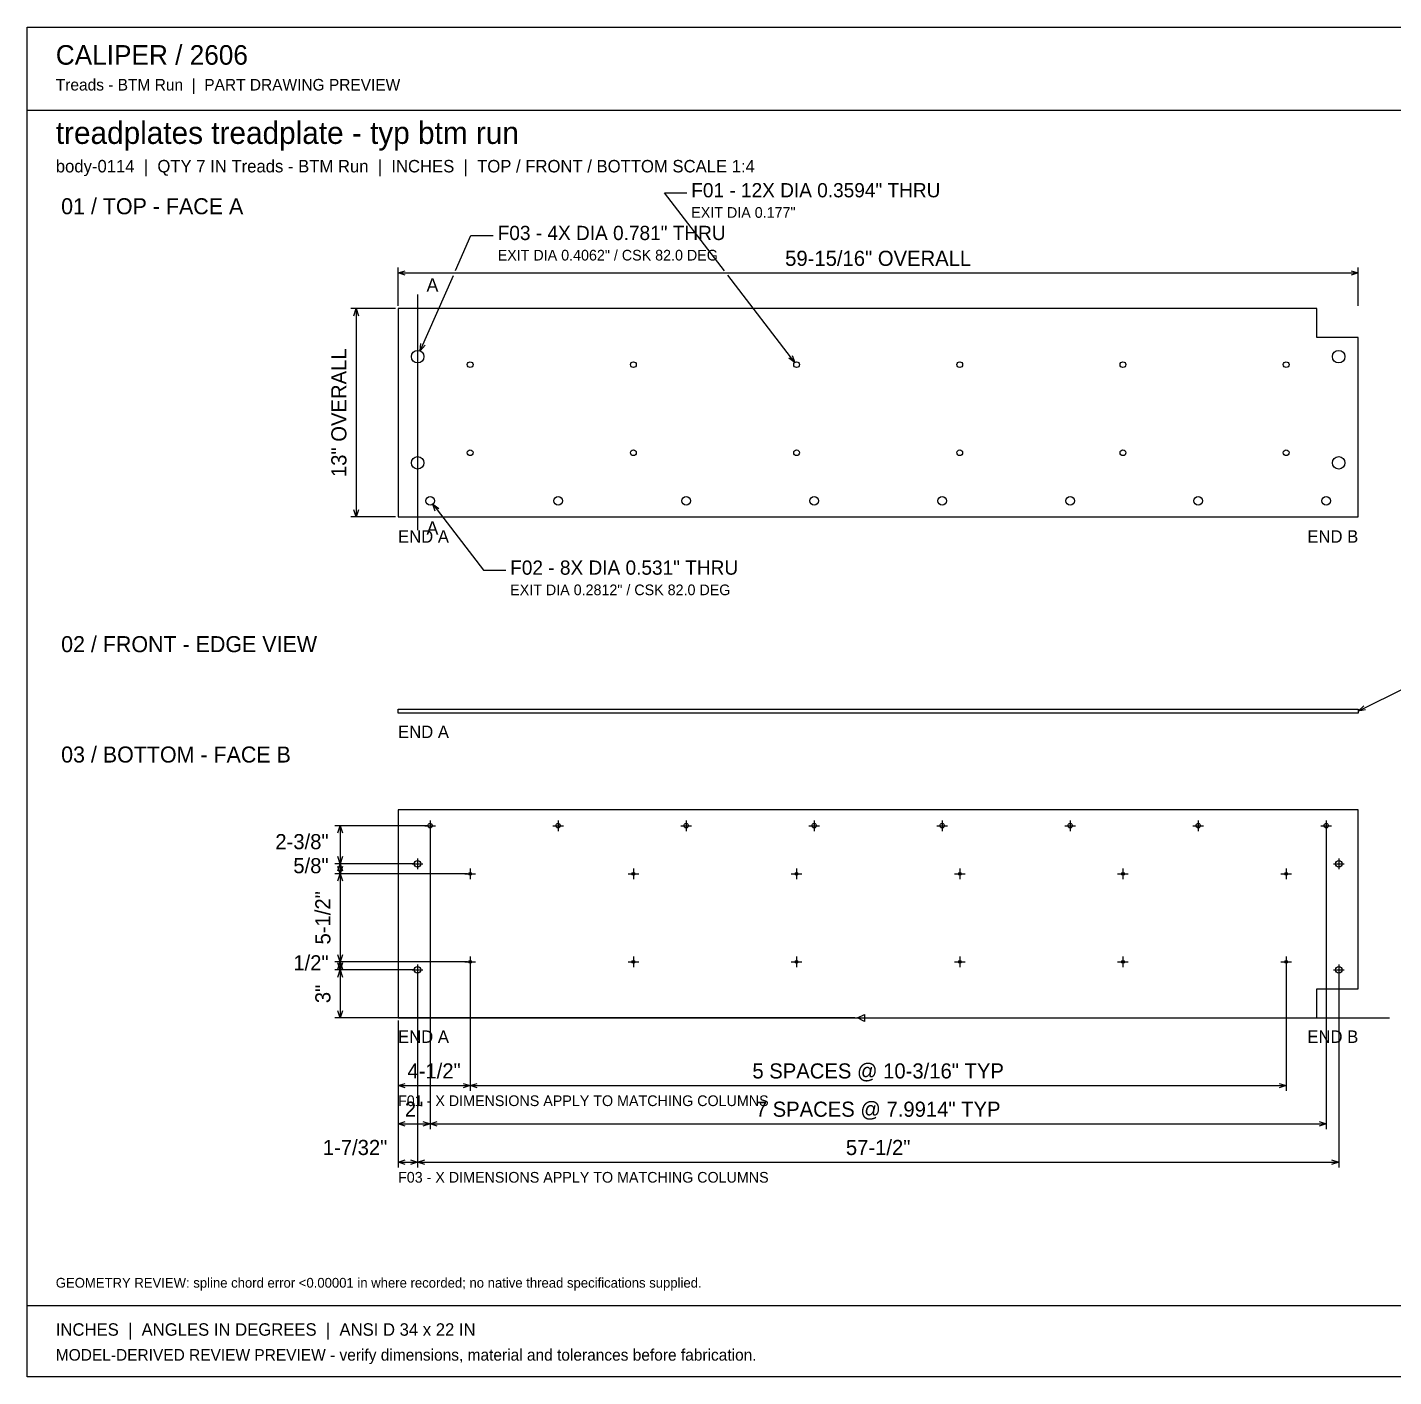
# Model space of a CAD drawing. Header units: inches. Extents: x 2 to 134, y 2 to 86.
# Drawn here: x 1.9 to 87.2, y 1.9 to 86.1 of the extents above; entities that cross this region are included whole.
import ezdxf
from ezdxf.enums import TextEntityAlignment as Align

# ---------------------------------------------------------------- set-up
doc = ezdxf.new("R2010")
doc.units = ezdxf.units.IN
doc.header["$MEASUREMENT"] = 0

msp = doc.modelspace()

# ---------------------------------------------------------------- linework, layer by layer
at = {"layer": 'ANNOTATION'}
for p, q in [((45.407, 70.91), (41.667, 75.778)), ((41.667, 75.778), (43.056, 75.778)), ((28.621, 70.93), (29.583, 73.111)), ((29.583, 73.111), (30.972, 73.111)), ((25.03, 68.722), (25.03, 71.111)), ((25.03, 70.778), (25.474, 70.917)), ((84.526, 70.917), (84.97, 70.778)), ((84.97, 68.722), (84.97, 71.111)), ((25.03, 70.778), (84.97, 70.778)), ((25.474, 70.639), (25.03, 70.778)), ((26.408, 65.913), (28.487, 70.625)), ((49.797, 65.198), (45.61, 70.646)), ((84.97, 70.778), (84.526, 70.639)), ((26.25, 69.444), (26.25, 54.722)), ((24.863, 68.556), (22.086, 68.556)), ((22.28, 68.111), (22.419, 68.556)), ((22.419, 68.556), (22.419, 55.556)), ((22.419, 68.556), (22.558, 68.111)), ((26.408, 65.913), (26.46, 66.376)), ((26.714, 66.263), (26.408, 65.913)), ((49.797, 65.198), (49.416, 65.466)), ((49.636, 65.635), (49.797, 65.198)), ((27.192, 56.345), (30.363, 52.222)), ((27.353, 55.908), (27.192, 56.345)), ((27.192, 56.345), (27.573, 56.078)), ((24.863, 55.556), (22.086, 55.556)), ((22.419, 55.556), (22.28, 56)), ((22.558, 56), (22.419, 55.556)), ((30.363, 52.222), (31.752, 52.222)), ((84.97, 43.431), (88.026, 44.944)), ((84.97, 43.431), (85.307, 43.752)), ((85.43, 43.503), (84.97, 43.431)), ((26.863, 36.278), (21.086, 36.278)), ((21.28, 35.833), (21.419, 36.278)), ((21.419, 36.278), (21.419, 33.903)), ((21.419, 36.278), (21.558, 35.833)), ((26.697, 36.278), (27.363, 36.278)), ((27.03, 36.611), (27.03, 35.944)), ((27.03, 36.111), (27.03, 17.333)), ((27.03, 36.111), (27.03, 17.333)), ((34.688, 36.278), (35.355, 36.278)), ((35.021, 36.611), (35.021, 35.944)), ((42.68, 36.278), (43.346, 36.278)), ((43.013, 36.611), (43.013, 35.944)), ((50.671, 36.278), (51.338, 36.278)), ((51.004, 36.611), (51.004, 35.944)), ((58.662, 36.278), (59.329, 36.278)), ((58.996, 36.611), (58.996, 35.944)), ((66.654, 36.278), (67.32, 36.278)), ((66.987, 36.611), (66.987, 35.944)), ((74.645, 36.278), (75.312, 36.278)), ((74.979, 36.611), (74.979, 35.944)), ((82.637, 36.278), (83.303, 36.278)), ((82.97, 36.611), (82.97, 35.944)), ((82.97, 36.111), (82.97, 17.333)), ((21.419, 33.903), (21.28, 34.347)), ((21.558, 34.347), (21.419, 33.903)), ((26.25, 34.236), (26.25, 33.569)), ((83.75, 34.236), (83.75, 33.569)), ((26.083, 33.903), (21.086, 33.903)), ((26.083, 33.903), (21.086, 33.903)), ((29.363, 33.278), (21.086, 33.278)), ((29.363, 33.278), (21.086, 33.278)), ((21.28, 33.458), (21.419, 33.903)), ((21.419, 33.278), (21.28, 33.722)), ((21.28, 32.833), (21.419, 33.278)), ((21.419, 33.903), (21.419, 33.278)), ((21.419, 33.903), (21.558, 33.458)), ((21.558, 33.722), (21.419, 33.278)), ((21.419, 33.278), (21.419, 27.778)), ((21.419, 33.278), (21.558, 32.833)), ((25.917, 33.903), (26.583, 33.903)), ((29.197, 33.278), (29.863, 33.278)), ((29.53, 33.611), (29.53, 32.944)), ((39.385, 33.278), (40.051, 33.278)), ((39.718, 33.611), (39.718, 32.944)), ((49.573, 33.278), (50.239, 33.278)), ((49.906, 33.611), (49.906, 32.944)), ((59.761, 33.278), (60.427, 33.278)), ((60.094, 33.611), (60.094, 32.944)), ((69.949, 33.278), (70.615, 33.278)), ((70.282, 33.611), (70.282, 32.944)), ((80.137, 33.278), (80.803, 33.278)), ((80.47, 33.611), (80.47, 32.944)), ((83.417, 33.903), (84.083, 33.903)), ((21.419, 27.778), (21.28, 28.222)), ((21.558, 28.222), (21.419, 27.778)), ((29.363, 27.778), (21.086, 27.778)), ((29.363, 27.778), (21.086, 27.778)), ((21.28, 27.333), (21.419, 27.778)), ((21.419, 27.278), (21.28, 27.722)), ((21.419, 27.778), (21.419, 27.278)), ((21.419, 27.778), (21.558, 27.333)), ((21.558, 27.722), (21.419, 27.278)), ((26.25, 27.611), (26.25, 26.944)), ((29.197, 27.778), (29.863, 27.778)), ((29.53, 28.111), (29.53, 27.444)), ((29.53, 27.611), (29.53, 19.722)), ((29.53, 27.611), (29.53, 19.722)), ((39.385, 27.778), (40.051, 27.778)), ((39.718, 28.111), (39.718, 27.444)), ((49.573, 27.778), (50.239, 27.778)), ((49.906, 28.111), (49.906, 27.444)), ((59.761, 27.778), (60.427, 27.778)), ((60.094, 28.111), (60.094, 27.444)), ((69.949, 27.778), (70.615, 27.778)), ((70.282, 28.111), (70.282, 27.444)), ((80.137, 27.778), (80.803, 27.778)), ((80.47, 28.111), (80.47, 27.444)), ((80.47, 27.611), (80.47, 19.722)), ((83.75, 27.611), (83.75, 26.944)), ((26.083, 27.278), (21.086, 27.278)), ((26.083, 27.278), (21.086, 27.278)), ((21.28, 26.833), (21.419, 27.278)), ((21.419, 27.278), (21.419, 24.278)), ((21.419, 27.278), (21.558, 26.833)), ((25.917, 27.278), (26.583, 27.278)), ((26.25, 27.111), (26.25, 14.944)), ((26.25, 27.111), (26.25, 14.944)), ((83.417, 27.278), (84.083, 27.278)), ((83.75, 27.111), (83.75, 14.944)), ((53.536, 24.278), (21.086, 24.278)), ((21.419, 24.278), (21.28, 24.722)), ((21.558, 24.722), (21.419, 24.278)), ((25.03, 24.111), (25.03, 19.722)), ((25.03, 24.111), (25.03, 17.333)), ((25.03, 24.111), (25.03, 14.944)), ((53.702, 24.278), (54.147, 24.5)), ((53.702, 24.278), (86.914, 24.278)), ((54.147, 24.056), (53.702, 24.278)), ((54.147, 24.5), (54.147, 24.056)), ((25.03, 20.056), (25.474, 20.194)), ((25.03, 20.056), (29.53, 20.056)), ((25.474, 19.917), (25.03, 20.056)), ((29.086, 20.194), (29.53, 20.056)), ((29.53, 20.056), (29.086, 19.917)), ((29.53, 20.056), (29.974, 20.194)), ((29.53, 20.056), (80.47, 20.056)), ((29.974, 19.917), (29.53, 20.056)), ((80.026, 20.194), (80.47, 20.056)), ((80.47, 20.056), (80.026, 19.917)), ((25.03, 17.667), (25.474, 17.806)), ((25.03, 17.667), (27.03, 17.667)), ((25.474, 17.528), (25.03, 17.667)), ((26.586, 17.806), (27.03, 17.667)), ((27.03, 17.667), (26.586, 17.528)), ((27.03, 17.667), (27.474, 17.806)), ((27.03, 17.667), (82.97, 17.667)), ((27.474, 17.528), (27.03, 17.667)), ((82.526, 17.806), (82.97, 17.667)), ((82.97, 17.667), (82.526, 17.528)), ((25.03, 15.278), (25.474, 15.417)), ((25.806, 15.417), (26.25, 15.278)), ((26.25, 15.278), (26.694, 15.417)), ((83.306, 15.417), (83.75, 15.278)), ((25.03, 15.278), (26.25, 15.278)), ((25.474, 15.139), (25.03, 15.278)), ((26.25, 15.278), (25.806, 15.139)), ((26.25, 15.278), (83.75, 15.278)), ((26.694, 15.139), (26.25, 15.278)), ((83.75, 15.278), (83.306, 15.139))]:
    msp.add_line(p, q, dxfattribs=at)
at = {"layer": 'OUTLINE'}
for p, q in [((1.889, 86.111), (134.111, 86.111)), ((1.889, 1.889), (1.889, 86.111)), ((1.889, 80.944), (134.111, 80.944)), ((82.375, 68.556), (25.03, 68.556)), ((25.03, 68.556), (25.03, 55.556)), ((82.375, 66.743), (82.375, 68.556)), ((84.97, 66.743), (82.375, 66.743)), ((84.97, 55.556), (84.97, 66.743)), ((25.03, 55.556), (84.97, 55.556)), ((25.03, 43.556), (84.97, 43.556)), ((25.03, 43.306), (25.03, 43.556)), ((84.97, 43.556), (84.97, 43.306)), ((84.97, 43.306), (25.03, 43.306)), ((84.97, 37.278), (25.03, 37.278)), ((25.03, 37.278), (25.03, 24.278)), ((84.97, 26.09), (84.97, 37.278)), ((82.375, 26.09), (84.97, 26.09)), ((82.375, 24.278), (82.375, 26.09)), ((25.03, 24.278), (82.375, 24.278)), ((1.889, 6.333), (134.111, 6.333)), ((134.111, 1.889), (1.889, 1.889))]:
    msp.add_line(p, q, dxfattribs=at)
for centre, radius in [((26.25, 65.556), 0.39), ((83.75, 65.556), 0.39), ((29.53, 65.056), 0.18), ((39.718, 65.056), 0.18), ((49.906, 65.056), 0.18), ((60.094, 65.056), 0.18), ((70.282, 65.056), 0.18), ((80.47, 65.056), 0.18), ((29.53, 59.556), 0.18), ((39.718, 59.556), 0.18), ((49.906, 59.556), 0.18), ((60.094, 59.556), 0.18), ((70.282, 59.556), 0.18), ((80.47, 59.556), 0.18), ((26.25, 58.931), 0.39), ((83.75, 58.931), 0.39), ((27.03, 56.556), 0.266), ((35.021, 56.556), 0.266), ((43.013, 56.556), 0.266), ((51.004, 56.556), 0.266), ((58.996, 56.556), 0.266), ((66.987, 56.556), 0.266), ((74.979, 56.556), 0.266), ((82.97, 56.556), 0.266), ((27.03, 36.278), 0.141), ((35.021, 36.278), 0.141), ((43.013, 36.278), 0.141), ((51.004, 36.278), 0.141), ((58.996, 36.278), 0.141), ((66.987, 36.278), 0.141), ((74.979, 36.278), 0.141), ((82.97, 36.278), 0.141), ((26.25, 33.903), 0.203), ((29.53, 33.278), 0.0885), ((39.718, 33.278), 0.0885), ((49.906, 33.278), 0.0885), ((60.094, 33.278), 0.0885), ((70.282, 33.278), 0.0885), ((80.47, 33.278), 0.0885), ((83.75, 33.903), 0.203), ((26.25, 27.278), 0.203), ((29.53, 27.778), 0.0885), ((39.718, 27.778), 0.0885), ((49.906, 27.778), 0.0885), ((60.094, 27.778), 0.0885), ((70.282, 27.778), 0.0885), ((80.47, 27.778), 0.0885), ((83.75, 27.278), 0.203)]:
    msp.add_circle(centre, radius, dxfattribs=at)

# ---------------------------------------------------------------- texts
at = {"layer": 'ANNOTATION'}
for s, height, p in [('CALIPER / 2606', 1.22222, (3.667, 83.778)), ('Treads - BTM Run  |  PART DRAWING PREVIEW', 0.72222, (3.667, 82.167)), ('treadplates treadplate - typ btm run', 1.38889, (3.667, 78.833)), ('body-0114  |  QTY 7 IN Treads - BTM Run  |  INCHES  |  TOP / FRONT / BOTTOM SCALE 1:4', 0.77778, (3.667, 77.056)), ('F01 - 12X DIA 0.3594" THRU', 0.88889, (43.333, 75.5)), ('01 / TOP - FACE A', 1, (4, 74.444)), ('EXIT DIA 0.177"', 0.66667, (43.333, 74.222)), ('F03 - 4X DIA 0.781" THRU', 0.88889, (31.25, 72.833)), ('EXIT DIA 0.4062" / CSK 82.0 DEG', 0.66667, (31.25, 71.556)), ('A', 0.833, (26.806, 69.611)), ('END A', 0.7778, (25.03, 53.944)), ('A', 0.833, (26.806, 54.444)), ('F02 - 8X DIA 0.531" THRU', 0.88889, (32.03, 51.944)), ('EXIT DIA 0.2812" / CSK 82.0 DEG', 0.66667, (32.03, 50.667)), ('02 / FRONT - EDGE VIEW', 1, (4, 47.111)), ('END A', 0.7778, (25.03, 41.75)), ('03 / BOTTOM - FACE B', 1, (4, 40.222)), ('END A', 0.7778, (25.03, 22.722)), ('F01 - X DIMENSIONS APPLY TO MATCHING COLUMNS', 0.66667, (25.03, 18.778)), ('F03 - X DIMENSIONS APPLY TO MATCHING COLUMNS', 0.66667, (25.03, 14)), ('GEOMETRY REVIEW: spline chord error <0.00001 in where recorded; no native thread specifications supplied.', 0.611111, (3.667, 7.444)), ('INCHES  |  ANGLES IN DEGREES  |  ANSI D 34 x 22 IN', 0.77778, (3.667, 4.444)), ('MODEL-DERIVED REVIEW PREVIEW - verify dimensions, material and tolerances before fabrication.', 0.72222, (3.667, 2.889))]:
    msp.add_text(s, height=height, dxfattribs=at).set_placement(p)
for s, height, p in [('59-15/16" OVERALL', 0.94444, (55, 71.222)), ('4-1/2"', 0.9444, (27.28, 20.5)), ('5 SPACES @ 10-3/16" TYP', 0.94444, (55, 20.5)), ('2"', 0.9444, (26.03, 18.111)), ('7 SPACES @ 7.9914" TYP', 0.94444, (55, 18.111)), ('57-1/2"', 0.9444, (55, 15.722))]:
    msp.add_text(s, height=height, dxfattribs=at).set_placement(p, align=Align.CENTER)
for s, height, p in [('13" OVERALL', 0.94444, (21.808, 62.056)), ('5-1/2"', 0.9444, (20.808, 30.528)), ('3"', 0.9444, (20.808, 25.778))]:
    msp.add_text(s, height=height, rotation=90, dxfattribs=at).set_placement(p, align=Align.CENTER)
for s, height, p in [('END B', 0.7778, (84.97, 53.944)), ('2-3/8"', 0.9444, (20.697, 34.812)), ('5/8"', 0.9444, (20.697, 33.312)), ('1/2"', 0.9444, (20.697, 27.25)), ('END B', 0.7778, (84.97, 22.722)), ('1-7/32"', 0.9444, (24.363, 15.722))]:
    msp.add_text(s, height=height, dxfattribs=at).set_placement(p, align=Align.RIGHT)

doc.saveas('drawing.dxf')
